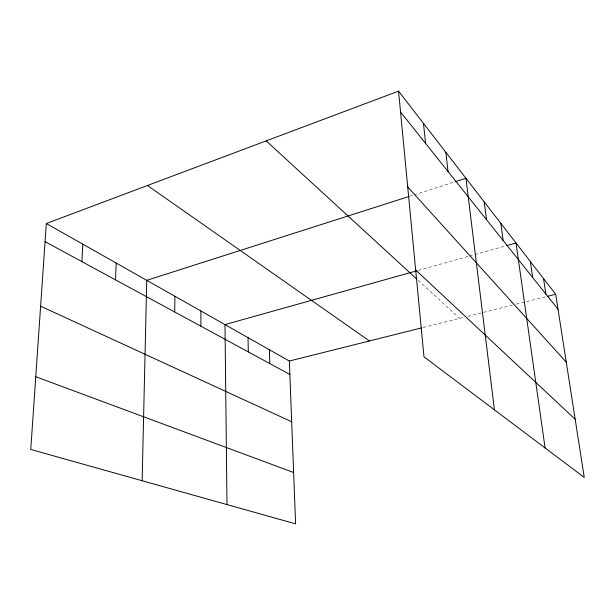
<?xml version="1.0" encoding="UTF-8"?>
<svg xmlns="http://www.w3.org/2000/svg" width="615" height="615" viewBox="0 0 615 615"><rect width="100%" height="100%" fill="white"/><g stroke="black" fill="none" stroke-linecap="round" stroke-linejoin="round"><path stroke-width="0.46" stroke-dasharray="3.08 2.31" d="M409.513 196.331L413.172 195.163M414.079 194.87L454.139 182.063M418.2 270.423L468.507 256.317M469.414 256.063L473.942 254.794M474.849 254.541L505.023 246.077M423.151 327.495L463.264 317.448M467.823 316.302L512.595 305.086M516.254 304.171L545.597 296.814M418.162 280.332L459.613 318.362"/><path stroke-width="0.92" d="M174.729 311.997L174.898 296.269M142.134 480.746L146.747 280.332L408.606 196.623M115.543 279.887L116.166 263.028M81.91 261.636L82.817 244.163M46.317 223.514L30.75 449.442L295.6 523.865L289.35 361.028L46.317 223.514L398.543 91.135L555.691 294.285L584.25 477.409L423.981 356.823L398.543 91.135M455.046 181.771L465.955 178.281L494.422 409.821M416.355 270.938L224.982 324.605L226.996 504.584M506.86 245.562L516.016 242.994L545.075 447.928M289.35 361.028L421.329 327.956M547.435 296.353L555.691 294.285M35.762 376.726L293.632 472.52M40.621 306.201L291.687 421.767M45.072 241.649L289.865 374.466M147.485 185.492L369.423 340.964M266.18 140.881L416.786 279.072M415.663 269.97L575.186 419.269M407.714 186.96L566.277 362.158M400.542 112.022L558.028 309.26M543.537 278.58L545.889 294.055M530.361 261.536L532.713 277.557M500.825 223.36L503.17 240.55M484.213 201.881L486.526 219.709M445.813 152.243L448.027 171.493M423.466 123.361L425.595 143.395M269.408 349.743L269.824 363.596M248.006 337.635L248.306 351.918M200.897 310.975L200.913 326.204"/></g></svg>
